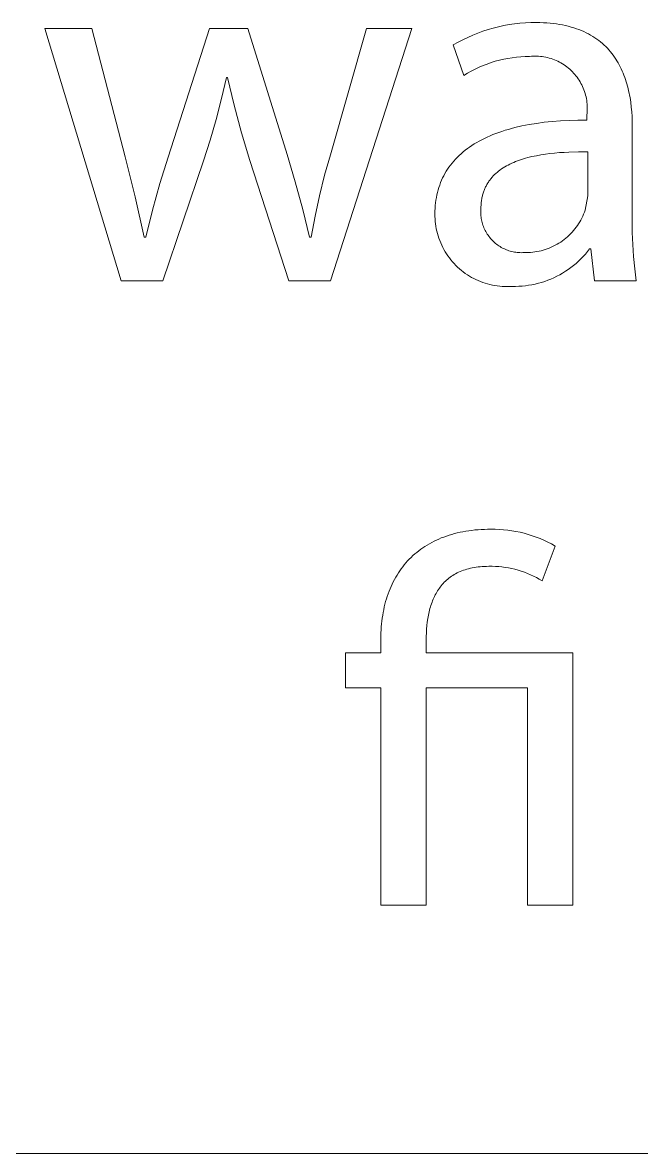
# Model space of a CAD drawing. Header units: millimetres. Extents: x -644 to 2279, y -276 to 1766.
# Drawn here: x 1487.3 to 1522, y -275.9 to -212.5 of the extents above; entities that cross this region are included whole.
import ezdxf

# ---------------------------------------------------------------- set-up
doc = ezdxf.new("R2010")
doc.units = ezdxf.units.MM
doc.header["$MEASUREMENT"] = 0
doc.layers.add('Domyślny', color=7, linetype='Continuous', true_color=0x000000)

msp = doc.modelspace()

# ---------------------------------------------------------------- linework, layer by layer
at = {"layer": 'Domyślny', "color": 18, "lineweight": 15, "true_color": 0x000000}
for p, q in [((1514.612, -212.577), (1514.914, -212.534)), ((1514.914, -212.534), (1515.217, -212.501)), ((1515.217, -212.501), (1515.521, -212.478)), ((1515.521, -212.478), (1515.826, -212.467)), ((1515.826, -212.467), (1516.131, -212.466)), ((1516.131, -212.466), (1516.331, -212.468)), ((1516.331, -212.468), (1516.527, -212.474)), ((1516.527, -212.474), (1516.718, -212.485)), ((1516.718, -212.485), (1516.904, -212.499)), ((1516.904, -212.499), (1517.085, -212.518)), ((1517.085, -212.518), (1517.262, -212.541)), ((1517.262, -212.541), (1517.435, -212.568)), ((1517.435, -212.568), (1517.603, -212.598)), ((1492.855, -226.949), (1488.582, -212.788)), ((1488.582, -212.788), (1491.21, -212.788)), ((1491.21, -212.788), (1493.088, -219.99)), ((1495.483, -220.01), (1497.799, -212.788)), ((1497.799, -212.788), (1499.96, -212.788)), ((1499.96, -212.788), (1502.159, -219.873)), ((1504.583, -219.893), (1506.607, -212.788)), ((1509.157, -212.788), (1504.583, -226.949)), ((1506.607, -212.788), (1509.157, -212.788)), ((1512.286, -213.292), (1512.565, -213.167)), ((1512.565, -213.167), (1512.848, -213.053)), ((1512.848, -213.053), (1513.134, -212.948)), ((1513.134, -212.948), (1513.424, -212.854)), ((1513.424, -212.854), (1513.717, -212.769)), ((1513.717, -212.769), (1514.013, -212.695)), ((1514.013, -212.695), (1514.312, -212.63)), ((1514.312, -212.63), (1514.612, -212.577)), ((1517.603, -212.598), (1517.767, -212.633)), ((1517.767, -212.633), (1517.926, -212.671)), ((1517.926, -212.671), (1518.082, -212.712)), ((1518.082, -212.712), (1518.233, -212.757)), ((1518.233, -212.757), (1518.379, -212.806)), ((1518.379, -212.806), (1518.522, -212.858)), ((1518.522, -212.858), (1518.661, -212.914)), ((1518.661, -212.914), (1518.795, -212.972)), ((1518.795, -212.972), (1518.926, -213.034)), ((1518.926, -213.034), (1519.053, -213.099)), ((1519.053, -213.099), (1519.175, -213.167)), ((1519.175, -213.167), (1519.294, -213.239)), ((1511.479, -213.721), (1511.743, -213.569)), ((1512.063, -215.424), (1511.479, -213.721)), ((1511.743, -213.569), (1512.012, -213.425)), ((1512.012, -213.425), (1512.286, -213.292)), ((1519.294, -213.239), (1519.41, -213.313)), ((1519.41, -213.313), (1519.521, -213.39)), ((1519.521, -213.39), (1519.629, -213.469)), ((1519.629, -213.469), (1519.733, -213.552)), ((1519.733, -213.552), (1519.834, -213.637)), ((1519.834, -213.637), (1519.931, -213.724)), ((1519.931, -213.724), (1520.025, -213.814)), ((1520.025, -213.814), (1520.115, -213.907)), ((1514.543, -214.473), (1514.305, -214.52)), ((1514.783, -214.435), (1514.543, -214.473)), ((1515.024, -214.404), (1514.783, -214.435)), ((1515.266, -214.382), (1515.024, -214.404)), ((1515.509, -214.369), (1515.266, -214.382)), ((1515.752, -214.363), (1515.509, -214.369)), ((1515.853, -214.354), (1515.752, -214.363)), ((1515.954, -214.349), (1515.853, -214.354)), ((1516.056, -214.346), (1515.954, -214.349)), ((1516.157, -214.348), (1516.056, -214.346)), ((1516.259, -214.353), (1516.157, -214.348)), ((1516.36, -214.361), (1516.259, -214.353)), ((1516.461, -214.373), (1516.36, -214.361)), ((1516.561, -214.388), (1516.461, -214.373)), ((1516.661, -214.407), (1516.561, -214.388)), ((1516.76, -214.429), (1516.661, -214.407)), ((1516.858, -214.455), (1516.76, -214.429)), ((1516.956, -214.484), (1516.858, -214.455)), ((1520.115, -213.907), (1520.202, -214.002)), ((1520.202, -214.002), (1520.285, -214.099)), ((1520.285, -214.099), (1520.366, -214.199)), ((1520.366, -214.199), (1520.443, -214.3)), ((1520.443, -214.3), (1520.517, -214.404)), ((1520.517, -214.404), (1520.588, -214.51)), ((1512.701, -215.073), (1512.484, -215.183)), ((1512.921, -214.97), (1512.701, -215.073)), ((1513.145, -214.876), (1512.921, -214.97)), ((1513.372, -214.789), (1513.145, -214.876)), ((1513.601, -214.709), (1513.372, -214.789)), ((1513.834, -214.638), (1513.601, -214.709)), ((1514.068, -214.575), (1513.834, -214.638)), ((1514.305, -214.52), (1514.068, -214.575)), ((1517.052, -214.517), (1516.956, -214.484)), ((1517.147, -214.553), (1517.052, -214.517)), ((1517.241, -214.592), (1517.147, -214.553)), ((1517.333, -214.634), (1517.241, -214.592)), ((1517.424, -214.68), (1517.333, -214.634)), ((1517.513, -214.729), (1517.424, -214.68)), ((1517.6, -214.781), (1517.513, -214.729)), ((1517.686, -214.835), (1517.6, -214.781)), ((1517.769, -214.893), (1517.686, -214.835)), ((1517.851, -214.954), (1517.769, -214.893)), ((1517.93, -215.017), (1517.851, -214.954)), ((1518.007, -215.083), (1517.93, -215.017)), ((1518.082, -215.152), (1518.007, -215.083)), ((1520.588, -214.51), (1520.655, -214.617)), ((1520.655, -214.617), (1520.72, -214.727)), ((1520.72, -214.727), (1520.782, -214.838)), ((1520.782, -214.838), (1520.841, -214.951)), ((1520.841, -214.951), (1520.897, -215.066)), ((1520.897, -215.066), (1520.95, -215.182)), ((1498.753, -215.542), (1498.487, -216.726)), ((1498.811, -215.542), (1498.753, -215.542)), ((1499.184, -217.106), (1498.811, -215.542)), ((1512.271, -215.3), (1512.063, -215.424)), ((1512.484, -215.183), (1512.271, -215.3)), ((1518.154, -215.223), (1518.082, -215.152)), ((1518.224, -215.297), (1518.154, -215.223)), ((1518.291, -215.373), (1518.224, -215.297)), ((1518.356, -215.452), (1518.291, -215.373)), ((1518.417, -215.532), (1518.356, -215.452)), ((1518.476, -215.615), (1518.417, -215.532)), ((1518.532, -215.7), (1518.476, -215.615)), ((1518.585, -215.787), (1518.532, -215.7)), ((1520.95, -215.182), (1521, -215.3)), ((1521, -215.3), (1521.048, -215.419)), ((1521.048, -215.419), (1521.093, -215.54)), ((1521.093, -215.54), (1521.136, -215.662)), ((1521.136, -215.662), (1521.175, -215.785)), ((1518.635, -215.875), (1518.585, -215.787)), ((1518.682, -215.965), (1518.635, -215.875)), ((1518.726, -216.057), (1518.682, -215.965)), ((1518.766, -216.15), (1518.726, -216.057)), ((1518.803, -216.245), (1518.766, -216.15)), ((1518.837, -216.34), (1518.803, -216.245)), ((1518.868, -216.437), (1518.837, -216.34)), ((1521.175, -215.785), (1521.213, -215.909)), ((1521.213, -215.909), (1521.248, -216.035)), ((1521.248, -216.035), (1521.28, -216.161)), ((1521.28, -216.161), (1521.31, -216.288)), ((1521.31, -216.288), (1521.338, -216.417)), ((1498.487, -216.726), (1498.186, -217.902)), ((1518.895, -216.535), (1518.868, -216.437)), ((1518.919, -216.634), (1518.895, -216.535)), ((1518.939, -216.733), (1518.919, -216.634)), ((1518.956, -216.834), (1518.939, -216.733)), ((1518.969, -216.934), (1518.956, -216.834)), ((1518.979, -217.035), (1518.969, -216.934)), ((1521.338, -216.417), (1521.364, -216.546)), ((1521.364, -216.546), (1521.387, -216.676)), ((1521.387, -216.676), (1521.427, -216.937)), ((1521.427, -216.937), (1521.459, -217.201)), ((1499.606, -218.657), (1499.184, -217.106)), ((1518.963, -217.644), (1518.975, -217.543)), ((1518.963, -217.935), (1518.963, -217.644)), ((1518.975, -217.543), (1518.983, -217.441)), ((1518.985, -217.137), (1518.979, -217.035)), ((1518.983, -217.441), (1518.987, -217.34)), ((1518.988, -217.238), (1518.985, -217.137)), ((1518.987, -217.34), (1518.988, -217.238)), ((1521.459, -217.201), (1521.484, -217.467)), ((1521.484, -217.467), (1521.501, -217.733)), ((1498.186, -217.902), (1497.849, -219.068)), ((1514.937, -218.355), (1515.325, -218.266)), ((1515.325, -218.266), (1515.728, -218.186)), ((1515.728, -218.186), (1516.146, -218.118)), ((1516.146, -218.118), (1516.579, -218.06)), ((1516.579, -218.06), (1517.027, -218.013)), ((1517.027, -218.013), (1517.489, -217.977)), ((1517.489, -217.977), (1517.966, -217.952)), ((1517.966, -217.952), (1518.458, -217.938)), ((1518.458, -217.938), (1518.963, -217.935)), ((1521.501, -217.733), (1521.51, -218)), ((1521.51, -218), (1521.514, -218.266)), ((1521.514, -218.266), (1521.514, -223.561)), ((1500.077, -220.195), (1499.606, -218.657)), ((1513.228, -218.962), (1513.381, -218.889)), ((1513.381, -218.889), (1513.539, -218.82)), ((1513.539, -218.82), (1513.7, -218.752)), ((1513.7, -218.752), (1513.865, -218.688)), ((1513.865, -218.688), (1514.034, -218.626)), ((1514.034, -218.626), (1514.207, -218.567)), ((1514.207, -218.567), (1514.384, -218.51)), ((1514.384, -218.51), (1514.564, -218.456)), ((1514.564, -218.456), (1514.749, -218.404)), ((1514.749, -218.404), (1514.937, -218.355)), ((1497.849, -219.068), (1497.478, -220.224)), ((1512.144, -219.631), (1512.266, -219.539)), ((1512.266, -219.539), (1512.391, -219.449)), ((1512.391, -219.449), (1512.521, -219.361)), ((1512.521, -219.361), (1512.654, -219.276)), ((1512.654, -219.276), (1512.792, -219.194)), ((1512.792, -219.194), (1512.933, -219.114)), ((1512.933, -219.114), (1513.079, -219.036)), ((1513.079, -219.036), (1513.228, -218.962)), ((1493.088, -219.99), (1493.649, -222.235)), ((1495.029, -221.494), (1495.483, -220.01)), ((1502.159, -219.873), (1502.62, -221.403)), ((1504.265, -221.031), (1504.583, -219.893)), ((1511.502, -220.238), (1511.599, -220.131)), ((1511.599, -220.131), (1511.699, -220.026)), ((1511.699, -220.026), (1511.805, -219.924)), ((1511.805, -219.924), (1511.914, -219.824)), ((1511.914, -219.824), (1512.027, -219.726)), ((1512.027, -219.726), (1512.144, -219.631)), ((1515.188, -220.184), (1515.078, -220.224)), ((1515.301, -220.146), (1515.188, -220.184)), ((1515.415, -220.11), (1515.301, -220.146)), ((1515.531, -220.076), (1515.415, -220.11)), ((1515.649, -220.043), (1515.531, -220.076)), ((1515.889, -219.984), (1515.649, -220.043)), ((1516.134, -219.932), (1515.889, -219.984)), ((1516.385, -219.886), (1516.134, -219.932)), ((1516.64, -219.846), (1516.385, -219.886)), ((1516.898, -219.813), (1516.64, -219.846)), ((1517.16, -219.785), (1516.898, -219.813)), ((1517.424, -219.763), (1517.16, -219.785)), ((1517.69, -219.746), (1517.424, -219.763)), ((1517.957, -219.734), (1517.69, -219.746)), ((1518.491, -219.722), (1517.957, -219.734)), ((1519.022, -219.726), (1518.491, -219.722)), ((1519.022, -222.179), (1519.022, -219.726)), ((1497.478, -220.224), (1495.191, -226.949)), ((1502.247, -226.949), (1500.077, -220.195)), ((1511.009, -220.933), (1511.08, -220.811)), ((1511.08, -220.811), (1511.156, -220.692)), ((1511.156, -220.692), (1511.236, -220.575)), ((1511.236, -220.575), (1511.321, -220.46)), ((1511.321, -220.46), (1511.409, -220.348)), ((1511.409, -220.348), (1511.502, -220.238)), ((1514.01, -220.807), (1513.969, -220.84)), ((1514.095, -220.742), (1514.01, -220.807)), ((1514.182, -220.68), (1514.095, -220.742)), ((1514.272, -220.621), (1514.182, -220.68)), ((1514.364, -220.564), (1514.272, -220.621)), ((1514.459, -220.509), (1514.364, -220.564)), ((1514.556, -220.456), (1514.459, -220.509)), ((1514.656, -220.405), (1514.556, -220.456)), ((1514.758, -220.357), (1514.656, -220.405)), ((1514.863, -220.311), (1514.758, -220.357)), ((1514.969, -220.267), (1514.863, -220.311)), ((1515.078, -220.224), (1514.969, -220.267)), ((1502.62, -221.403), (1503.039, -222.944)), ((1503.98, -222.179), (1504.265, -221.031)), ((1510.714, -221.578), (1510.764, -221.444)), ((1510.764, -221.444), (1510.819, -221.313)), ((1510.819, -221.313), (1510.878, -221.184)), ((1510.878, -221.184), (1510.941, -221.057)), ((1510.941, -221.057), (1511.009, -220.933)), ((1513.446, -221.413), (1513.418, -221.456)), ((1513.475, -221.37), (1513.446, -221.413)), ((1513.505, -221.328), (1513.475, -221.37)), ((1513.536, -221.286), (1513.505, -221.328)), ((1513.568, -221.246), (1513.536, -221.286)), ((1513.6, -221.205), (1513.568, -221.246)), ((1513.633, -221.166), (1513.6, -221.205)), ((1513.668, -221.127), (1513.633, -221.166)), ((1513.703, -221.089), (1513.668, -221.127)), ((1513.738, -221.052), (1513.703, -221.089)), ((1513.775, -221.015), (1513.738, -221.052)), ((1513.812, -220.978), (1513.775, -221.015)), ((1513.85, -220.943), (1513.812, -220.978)), ((1513.889, -220.908), (1513.85, -220.943)), ((1513.929, -220.874), (1513.889, -220.908)), ((1513.969, -220.84), (1513.929, -220.874)), ((1494.614, -222.99), (1495.029, -221.494)), ((1510.556, -222.136), (1510.589, -221.993)), ((1510.589, -221.993), (1510.626, -221.852)), ((1510.626, -221.852), (1510.668, -221.714)), ((1510.668, -221.714), (1510.714, -221.578)), ((1513.136, -222.087), (1513.121, -222.141)), ((1513.152, -222.034), (1513.136, -222.087)), ((1513.169, -221.982), (1513.152, -222.034)), ((1513.186, -221.93), (1513.169, -221.982)), ((1513.205, -221.88), (1513.186, -221.93)), ((1513.225, -221.83), (1513.205, -221.88)), ((1513.246, -221.781), (1513.225, -221.83)), ((1513.268, -221.732), (1513.246, -221.781)), ((1513.29, -221.684), (1513.268, -221.732)), ((1513.314, -221.637), (1513.29, -221.684)), ((1513.339, -221.591), (1513.314, -221.637)), ((1513.364, -221.546), (1513.339, -221.591)), ((1513.391, -221.501), (1513.364, -221.546)), ((1513.418, -221.456), (1513.391, -221.501)), ((1493.649, -222.235), (1494.14, -224.496)), ((1503.729, -223.334), (1503.98, -222.179)), ((1510.467, -222.731), (1510.483, -222.579)), ((1510.483, -222.579), (1510.503, -222.429)), ((1510.503, -222.429), (1510.527, -222.281)), ((1510.527, -222.281), (1510.556, -222.136)), ((1513.032, -222.72), (1513.029, -222.782)), ((1513.036, -222.658), (1513.032, -222.72)), ((1513.041, -222.598), (1513.036, -222.658)), ((1513.047, -222.538), (1513.041, -222.598)), ((1513.054, -222.479), (1513.047, -222.538)), ((1513.063, -222.42), (1513.054, -222.479)), ((1513.072, -222.363), (1513.063, -222.42)), ((1513.083, -222.306), (1513.072, -222.363)), ((1513.095, -222.25), (1513.083, -222.306)), ((1513.107, -222.195), (1513.095, -222.25)), ((1513.121, -222.141), (1513.107, -222.195)), ((1518.866, -222.997), (1519.022, -222.179)), ((1494.237, -224.496), (1494.614, -222.99)), ((1503.039, -222.944), (1503.415, -224.496)), ((1503.512, -224.496), (1503.729, -223.334)), ((1510.447, -223.201), (1510.449, -223.042)), ((1510.448, -223.34), (1510.447, -223.201)), ((1510.454, -223.479), (1510.448, -223.34)), ((1510.449, -223.042), (1510.456, -222.885)), ((1510.456, -222.885), (1510.467, -222.731)), ((1513.021, -222.987), (1513.019, -223.066)), ((1513.019, -223.066), (1513.019, -223.144)), ((1513.019, -223.144), (1513.022, -223.222)), ((1513.026, -222.909), (1513.021, -222.987)), ((1513.022, -223.222), (1513.028, -223.301)), ((1513.027, -222.845), (1513.026, -222.909)), ((1513.029, -222.782), (1513.027, -222.845)), ((1513.028, -223.301), (1513.036, -223.378)), ((1518.68, -223.44), (1518.732, -223.332)), ((1518.732, -223.332), (1518.78, -223.222)), ((1518.78, -223.222), (1518.825, -223.11)), ((1518.825, -223.11), (1518.866, -222.997)), ((1510.464, -223.618), (1510.454, -223.479)), ((1510.48, -223.756), (1510.464, -223.618)), ((1510.5, -223.894), (1510.48, -223.756)), ((1510.524, -224.031), (1510.5, -223.894)), ((1513.036, -223.378), (1513.048, -223.456)), ((1513.048, -223.456), (1513.061, -223.533)), ((1513.061, -223.533), (1513.078, -223.61)), ((1513.078, -223.61), (1513.097, -223.686)), ((1513.097, -223.686), (1513.118, -223.761)), ((1513.118, -223.761), (1513.142, -223.836)), ((1513.142, -223.836), (1513.169, -223.91)), ((1513.169, -223.91), (1513.198, -223.982)), ((1513.198, -223.982), (1513.23, -224.054)), ((1518.291, -224.047), (1518.364, -223.952)), ((1518.364, -223.952), (1518.434, -223.854)), ((1518.434, -223.854), (1518.501, -223.753)), ((1518.501, -223.753), (1518.564, -223.651)), ((1518.564, -223.651), (1518.624, -223.546)), ((1518.624, -223.546), (1518.68, -223.44)), ((1521.514, -223.561), (1521.514, -224.241)), ((1494.14, -224.496), (1494.237, -224.496)), ((1503.415, -224.496), (1503.512, -224.496)), ((1510.554, -224.167), (1510.524, -224.031)), ((1510.588, -224.302), (1510.554, -224.167)), ((1510.627, -224.435), (1510.588, -224.302)), ((1510.67, -224.567), (1510.627, -224.435)), ((1510.718, -224.698), (1510.67, -224.567)), ((1513.23, -224.054), (1513.264, -224.124)), ((1513.264, -224.124), (1513.301, -224.194)), ((1513.301, -224.194), (1513.34, -224.262)), ((1513.34, -224.262), (1513.381, -224.328)), ((1513.381, -224.328), (1513.425, -224.394)), ((1513.425, -224.394), (1513.47, -224.457)), ((1513.47, -224.457), (1513.518, -224.519)), ((1513.518, -224.519), (1513.568, -224.58)), ((1513.568, -224.58), (1513.62, -224.638)), ((1517.693, -224.637), (1517.787, -224.562)), ((1517.787, -224.562), (1517.878, -224.483)), ((1517.878, -224.483), (1517.966, -224.402)), ((1517.966, -224.402), (1518.052, -224.317)), ((1518.052, -224.317), (1518.135, -224.23)), ((1518.135, -224.23), (1518.214, -224.14)), ((1518.214, -224.14), (1518.291, -224.047)), ((1521.514, -224.241), (1521.537, -224.92)), ((1510.77, -224.827), (1510.718, -224.698)), ((1510.827, -224.954), (1510.77, -224.827)), ((1510.888, -225.079), (1510.827, -224.954)), ((1510.954, -225.202), (1510.888, -225.079)), ((1511.023, -225.322), (1510.954, -225.202)), ((1513.62, -224.638), (1513.674, -224.695)), ((1513.674, -224.695), (1513.73, -224.75)), ((1513.73, -224.75), (1513.788, -224.803)), ((1513.788, -224.803), (1513.848, -224.854)), ((1513.848, -224.854), (1513.909, -224.903)), ((1513.909, -224.903), (1513.972, -224.95)), ((1513.972, -224.95), (1514.036, -224.994)), ((1514.036, -224.994), (1514.102, -225.036)), ((1514.102, -225.036), (1514.17, -225.076)), ((1514.17, -225.076), (1514.238, -225.114)), ((1514.238, -225.114), (1514.308, -225.149)), ((1514.308, -225.149), (1514.38, -225.182)), ((1514.38, -225.182), (1514.452, -225.213)), ((1514.452, -225.213), (1514.525, -225.241)), ((1514.525, -225.241), (1514.599, -225.266)), ((1516.404, -225.265), (1516.52, -225.234)), ((1516.52, -225.234), (1516.635, -225.198)), ((1516.635, -225.198), (1516.748, -225.159)), ((1516.748, -225.159), (1516.861, -225.116)), ((1516.861, -225.116), (1516.972, -225.069)), ((1516.972, -225.069), (1517.081, -225.018)), ((1517.081, -225.018), (1517.188, -224.963)), ((1517.188, -224.963), (1517.293, -224.905)), ((1517.293, -224.905), (1517.396, -224.843)), ((1517.396, -224.843), (1517.498, -224.778)), ((1517.498, -224.778), (1517.596, -224.709)), ((1517.596, -224.709), (1517.693, -224.637)), ((1519.119, -225.167), (1519.005, -225.313)), ((1519.197, -225.167), (1519.119, -225.167)), ((1519.401, -226.948), (1519.197, -225.167)), ((1521.537, -224.92), (1521.582, -225.598)), ((1511.097, -225.44), (1511.023, -225.322)), ((1511.175, -225.556), (1511.097, -225.44)), ((1511.256, -225.668), (1511.175, -225.556)), ((1511.342, -225.778), (1511.256, -225.668)), ((1511.431, -225.885), (1511.342, -225.778)), ((1511.524, -225.988), (1511.431, -225.885)), ((1514.599, -225.266), (1514.674, -225.289)), ((1514.674, -225.289), (1514.75, -225.309)), ((1514.75, -225.309), (1514.826, -225.327)), ((1514.826, -225.327), (1514.903, -225.342)), ((1514.903, -225.342), (1514.981, -225.354)), ((1514.981, -225.354), (1515.058, -225.364)), ((1515.058, -225.364), (1515.137, -225.37)), ((1515.137, -225.37), (1515.215, -225.375)), ((1515.215, -225.375), (1515.293, -225.376)), ((1515.293, -225.376), (1515.372, -225.375)), ((1515.372, -225.375), (1515.45, -225.371)), ((1515.45, -225.371), (1515.57, -225.373)), ((1515.57, -225.373), (1515.69, -225.37)), ((1515.69, -225.37), (1515.811, -225.362)), ((1515.811, -225.362), (1515.93, -225.351)), ((1515.93, -225.351), (1516.05, -225.336)), ((1516.05, -225.336), (1516.169, -225.316)), ((1516.169, -225.316), (1516.287, -225.293)), ((1516.287, -225.293), (1516.404, -225.265)), ((1518.497, -225.853), (1518.359, -225.977)), ((1518.631, -225.725), (1518.497, -225.853)), ((1518.76, -225.592), (1518.631, -225.725)), ((1518.885, -225.454), (1518.76, -225.592)), ((1519.005, -225.313), (1518.885, -225.454)), ((1521.582, -225.598), (1521.649, -226.274)), ((1511.62, -226.089), (1511.524, -225.988)), ((1511.72, -226.186), (1511.62, -226.089)), ((1511.823, -226.279), (1511.72, -226.186)), ((1511.929, -226.369), (1511.823, -226.279)), ((1512.038, -226.455), (1511.929, -226.369)), ((1512.15, -226.538), (1512.038, -226.455)), ((1517.609, -226.519), (1517.448, -226.611)), ((1517.766, -226.421), (1517.609, -226.519)), ((1517.92, -226.318), (1517.766, -226.421)), ((1518.07, -226.209), (1517.92, -226.318)), ((1518.217, -226.096), (1518.07, -226.209)), ((1518.359, -225.977), (1518.217, -226.096)), ((1521.649, -226.274), (1521.737, -226.948)), ((1495.191, -226.949), (1492.855, -226.949)), ((1504.583, -226.949), (1502.247, -226.949)), ((1512.265, -226.616), (1512.15, -226.538)), ((1512.383, -226.69), (1512.265, -226.616)), ((1512.503, -226.761), (1512.383, -226.69)), ((1512.625, -226.827), (1512.503, -226.761)), ((1512.75, -226.889), (1512.625, -226.827)), ((1512.877, -226.946), (1512.75, -226.889)), ((1513.005, -227), (1512.877, -226.946)), ((1513.135, -227.048), (1513.005, -227)), ((1513.267, -227.093), (1513.135, -227.048)), ((1513.401, -227.132), (1513.267, -227.093)), ((1513.535, -227.167), (1513.401, -227.132)), ((1516.066, -227.137), (1515.885, -227.175)), ((1516.246, -227.093), (1516.066, -227.137)), ((1516.424, -227.042), (1516.246, -227.093)), ((1516.601, -226.985), (1516.424, -227.042)), ((1516.775, -226.922), (1516.601, -226.985)), ((1516.947, -226.853), (1516.775, -226.922)), ((1517.117, -226.778), (1516.947, -226.853)), ((1517.284, -226.698), (1517.117, -226.778)), ((1517.448, -226.611), (1517.284, -226.698)), ((1521.737, -226.948), (1519.401, -226.948)), ((1513.671, -227.198), (1513.535, -227.167)), ((1513.808, -227.223), (1513.671, -227.198)), ((1513.945, -227.244), (1513.808, -227.223)), ((1514.084, -227.26), (1513.945, -227.244)), ((1514.222, -227.272), (1514.084, -227.26)), ((1514.361, -227.278), (1514.222, -227.272)), ((1514.5, -227.28), (1514.361, -227.278)), ((1514.639, -227.277), (1514.5, -227.28)), ((1514.778, -227.269), (1514.639, -227.277)), ((1514.964, -227.27), (1514.778, -227.269)), ((1515.149, -227.264), (1514.964, -227.27)), ((1515.334, -227.251), (1515.149, -227.264)), ((1515.518, -227.232), (1515.334, -227.251)), ((1515.702, -227.207), (1515.518, -227.232)), ((1515.885, -227.175), (1515.702, -227.207)), ((1511.543, -241.142), (1511.699, -241.103)), ((1511.699, -241.103), (1511.857, -241.067)), ((1511.857, -241.067), (1512.018, -241.034)), ((1512.018, -241.034), (1512.182, -241.005)), ((1512.182, -241.005), (1512.348, -240.979)), ((1512.348, -240.979), (1512.517, -240.957)), ((1512.517, -240.957), (1512.689, -240.937)), ((1512.689, -240.937), (1512.863, -240.922)), ((1512.863, -240.922), (1513.04, -240.91)), ((1513.04, -240.91), (1513.22, -240.901)), ((1513.22, -240.901), (1513.402, -240.895)), ((1513.402, -240.895), (1513.587, -240.894)), ((1513.587, -240.894), (1513.822, -240.894)), ((1513.822, -240.894), (1514.058, -240.903)), ((1514.058, -240.903), (1514.293, -240.92)), ((1514.293, -240.92), (1514.527, -240.945)), ((1514.527, -240.945), (1514.76, -240.977)), ((1514.76, -240.977), (1514.992, -241.017)), ((1514.992, -241.017), (1515.223, -241.065)), ((1515.223, -241.065), (1515.452, -241.121)), ((1515.452, -241.121), (1515.678, -241.185)), ((1510.012, -241.782), (1510.137, -241.708)), ((1510.137, -241.708), (1510.265, -241.638)), ((1510.265, -241.638), (1510.396, -241.57)), ((1510.396, -241.57), (1510.53, -241.506)), ((1510.53, -241.506), (1510.666, -241.444)), ((1510.666, -241.444), (1510.806, -241.386)), ((1510.806, -241.386), (1510.948, -241.331)), ((1510.948, -241.331), (1511.092, -241.279)), ((1511.092, -241.279), (1511.24, -241.23)), ((1511.24, -241.23), (1511.39, -241.184)), ((1511.39, -241.184), (1511.543, -241.142)), ((1515.678, -241.185), (1515.903, -241.256)), ((1515.903, -241.256), (1516.125, -241.335)), ((1516.125, -241.335), (1516.344, -241.421)), ((1516.344, -241.421), (1516.56, -241.514)), ((1516.56, -241.514), (1516.773, -241.615)), ((1516.773, -241.615), (1516.983, -241.723)), ((1516.983, -241.723), (1517.188, -241.838)), ((1509.112, -242.474), (1509.214, -242.378)), ((1509.214, -242.378), (1509.32, -242.284)), ((1509.32, -242.284), (1509.428, -242.193)), ((1509.428, -242.193), (1509.539, -242.105)), ((1509.539, -242.105), (1509.653, -242.02)), ((1509.653, -242.02), (1509.77, -241.937)), ((1509.77, -241.937), (1509.889, -241.858)), ((1509.889, -241.858), (1510.012, -241.782)), ((1517.188, -241.838), (1516.458, -243.794)), ((1508.559, -243.111), (1508.643, -242.998)), ((1508.643, -242.998), (1508.731, -242.888)), ((1508.731, -242.888), (1508.822, -242.781)), ((1508.822, -242.781), (1508.916, -242.676)), ((1508.916, -242.676), (1509.012, -242.574)), ((1509.012, -242.574), (1509.112, -242.474)), ((1512.756, -243.025), (1512.646, -243.043)), ((1512.868, -243.011), (1512.756, -243.025)), ((1512.983, -242.998), (1512.868, -243.011)), ((1513.101, -242.989), (1512.983, -242.998)), ((1513.221, -242.982), (1513.101, -242.989)), ((1513.344, -242.978), (1513.221, -242.982)), ((1513.47, -242.976), (1513.344, -242.978)), ((1513.655, -242.976), (1513.47, -242.976)), ((1513.84, -242.981), (1513.655, -242.976)), ((1514.024, -242.993), (1513.84, -242.981)), ((1514.208, -243.011), (1514.024, -242.993)), ((1514.391, -243.035), (1514.208, -243.011)), ((1508.179, -243.714), (1508.249, -243.588)), ((1508.249, -243.588), (1508.322, -243.465)), ((1508.322, -243.465), (1508.398, -243.345)), ((1508.398, -243.345), (1508.477, -243.227)), ((1508.477, -243.227), (1508.559, -243.111)), ((1511.233, -243.64), (1511.165, -243.696)), ((1511.304, -243.587), (1511.233, -243.64)), ((1511.377, -243.535), (1511.304, -243.587)), ((1511.452, -243.486), (1511.377, -243.535)), ((1511.529, -243.438), (1511.452, -243.486)), ((1511.609, -243.393), (1511.529, -243.438)), ((1511.691, -243.349), (1511.609, -243.393)), ((1511.776, -243.308), (1511.691, -243.349)), ((1511.862, -243.269), (1511.776, -243.308)), ((1511.952, -243.233), (1511.862, -243.269)), ((1512.043, -243.199), (1511.952, -243.233)), ((1512.138, -243.167), (1512.043, -243.199)), ((1512.234, -243.137), (1512.138, -243.167)), ((1512.333, -243.11), (1512.234, -243.137)), ((1512.435, -243.085), (1512.333, -243.11)), ((1512.54, -243.062), (1512.435, -243.085)), ((1512.646, -243.043), (1512.54, -243.062)), ((1514.573, -243.065), (1514.391, -243.035)), ((1514.755, -243.102), (1514.573, -243.065)), ((1514.934, -243.144), (1514.755, -243.102)), ((1515.113, -243.193), (1514.934, -243.144)), ((1515.289, -243.248), (1515.113, -243.193)), ((1515.464, -243.309), (1515.289, -243.248)), ((1515.636, -243.375), (1515.464, -243.309)), ((1515.806, -243.448), (1515.636, -243.375)), ((1515.973, -243.526), (1515.806, -243.448)), ((1516.138, -243.61), (1515.973, -243.526)), ((1516.3, -243.699), (1516.138, -243.61)), ((1507.874, -244.379), (1507.929, -244.241)), ((1507.929, -244.241), (1507.987, -244.106)), ((1507.987, -244.106), (1508.048, -243.973)), ((1508.048, -243.973), (1508.112, -243.842)), ((1508.112, -243.842), (1508.179, -243.714)), ((1510.646, -244.279), (1510.598, -244.353)), ((1510.695, -244.208), (1510.646, -244.279)), ((1510.747, -244.138), (1510.695, -244.208)), ((1510.8, -244.069), (1510.747, -244.138)), ((1510.856, -244.002), (1510.8, -244.069)), ((1510.913, -243.938), (1510.856, -244.002)), ((1510.973, -243.874), (1510.913, -243.938)), ((1511.035, -243.813), (1510.973, -243.874)), ((1511.099, -243.754), (1511.035, -243.813)), ((1511.165, -243.696), (1511.099, -243.754)), ((1516.458, -243.794), (1516.3, -243.699)), ((1507.685, -244.954), (1507.728, -244.807)), ((1507.728, -244.807), (1507.773, -244.662)), ((1507.773, -244.662), (1507.822, -244.519)), ((1507.822, -244.519), (1507.874, -244.379)), ((1510.318, -244.909), (1510.285, -244.994)), ((1510.352, -244.825), (1510.318, -244.909)), ((1510.389, -244.743), (1510.352, -244.825)), ((1510.427, -244.662), (1510.389, -244.743)), ((1510.467, -244.582), (1510.427, -244.662)), ((1510.509, -244.504), (1510.467, -244.582)), ((1510.552, -244.428), (1510.509, -244.504)), ((1510.598, -244.353), (1510.552, -244.428)), ((1507.519, -245.723), (1507.546, -245.565)), ((1507.546, -245.565), (1507.576, -245.409)), ((1507.576, -245.409), (1507.609, -245.255)), ((1507.609, -245.255), (1507.645, -245.103)), ((1507.645, -245.103), (1507.685, -244.954)), ((1510.124, -245.53), (1510.102, -245.624)), ((1510.146, -245.438), (1510.124, -245.53)), ((1510.171, -245.347), (1510.146, -245.438)), ((1510.197, -245.257), (1510.171, -245.347)), ((1510.225, -245.168), (1510.197, -245.257)), ((1510.254, -245.08), (1510.225, -245.168)), ((1510.285, -244.994), (1510.254, -245.08)), ((1507.456, -246.211), (1507.474, -246.046)), ((1507.474, -246.046), (1507.495, -245.884)), ((1507.495, -245.884), (1507.519, -245.723)), ((1510.019, -246.106), (1509.996, -246.306)), ((1510.048, -245.91), (1510.019, -246.106)), ((1510.083, -245.718), (1510.048, -245.91)), ((1510.102, -245.624), (1510.083, -245.718)), ((1507.418, -246.89), (1507.423, -246.717)), ((1507.423, -246.717), (1507.431, -246.546)), ((1507.431, -246.546), (1507.442, -246.378)), ((1507.442, -246.378), (1507.456, -246.211)), ((1509.966, -246.714), (1509.959, -246.922)), ((1509.979, -246.508), (1509.966, -246.714)), ((1509.996, -246.306), (1509.979, -246.508)), ((1507.416, -247.064), (1507.418, -246.89)), ((1507.416, -247.824), (1507.416, -247.064)), ((1509.959, -246.922), (1509.957, -247.132)), ((1509.957, -247.132), (1509.957, -247.824)), ((1505.431, -249.79), (1505.431, -247.824)), ((1505.431, -247.824), (1507.416, -247.824)), ((1509.957, -247.824), (1518.181, -247.824)), ((1518.181, -247.824), (1518.181, -261.985)), ((1507.416, -249.79), (1505.431, -249.79)), ((1507.416, -261.985), (1507.416, -249.79)), ((1515.641, -249.79), (1509.957, -249.79)), ((1509.957, -249.79), (1509.957, -261.985)), ((1515.641, -261.985), (1515.641, -249.79)), ((1509.957, -261.985), (1507.416, -261.985)), ((1518.181, -261.985), (1515.641, -261.985)), ((2275.751, -275.92), (-644.317, -275.92)), ((2275.751, -275.92), (1173.959, -275.92))]:
    msp.add_line(p, q, dxfattribs=at)

doc.saveas('drawing.dxf')
